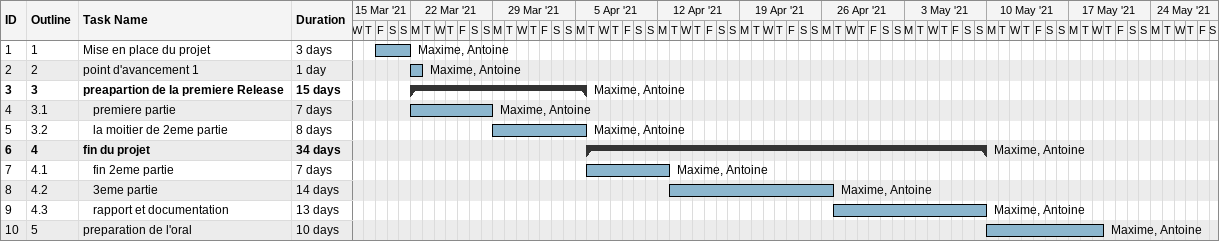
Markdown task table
| ID | WBS | Task | Duration | Start | Finish | Resources |
|---|---|---|---|---|---|---|
| 1 | 1 | Mise en place du projet | 3d | 2021-03-19 | 2021-03-21 | Maxime, Antoine |
| 2 | 2 | point d'avancement 1 | 1d | 2021-03-22 | 2021-03-22 | Maxime, Antoine |
| 3 | 3 | **preapartion de la premiere Release** | 15d | 2021-03-22 | 2021-04-05 | Maxime, Antoine |
| 4 | 3.1 | premiere partie | 7d | 2021-03-22 | 2021-03-28 | Maxime, Antoine |
| 5 | 3.2 | la moitier de 2eme partie | 8d | 2021-03-29 | 2021-04-05 | Maxime, Antoine |
| 6 | 4 | **fin du projet** | 34d | 2021-04-06 | 2021-05-09 | Maxime, Antoine |
| 7 | 4.1 | fin 2eme partie | 7d | 2021-04-06 | 2021-04-12 | Maxime, Antoine |
| 8 | 4.2 | 3eme partie | 14d | 2021-04-13 | 2021-04-26 | Maxime, Antoine |
| 9 | 4.3 | rapport et documentation | 13d | 2021-04-27 | 2021-05-09 | Maxime, Antoine |
| 10 | 5 | preparation de l'oral | 10d | 2021-05-10 | 2021-05-19 | Maxime, Antoine |
